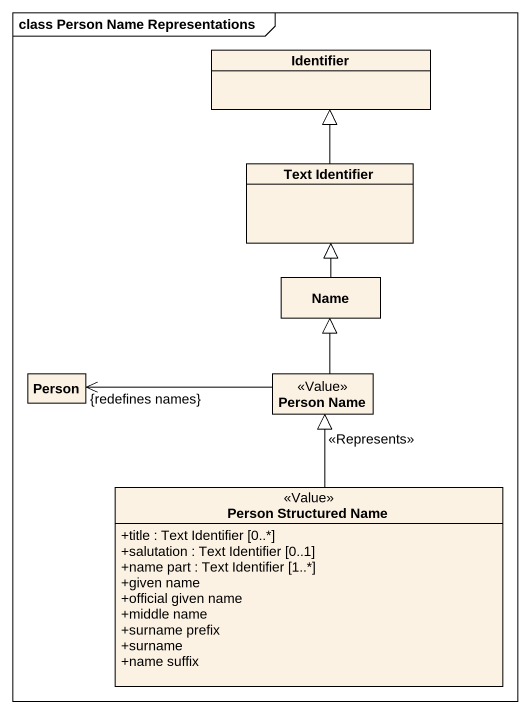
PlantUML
@startuml
mainframe class Person Name Representations
hide circle
hide empty members
skinparam classAttributeIconSize 0
class Identifier
class "Text Identifier" as Text_Identifier
class Name
class "Person" as Person_
class "Person Name" as Person_Name <<Value>>
class "Person Structured Name" as Person_Structured_Name <<Value>> {
  +title : Text Identifier [0..*]
  +salutation : Text Identifier [0..1]
  +name part : Text Identifier [1..*]
  +given name
  +official given name
  +middle name
  +surname prefix
  +surname
  +name suffix
}
Text_Identifier -up-|> Identifier
Name -up-|> Text_Identifier
Person_Name -up-|> Name
Person_Name -left-> "{redefines names}" Person_
Person_Structured_Name -up-|> Person_Name : <<Represents>>
@enduml
